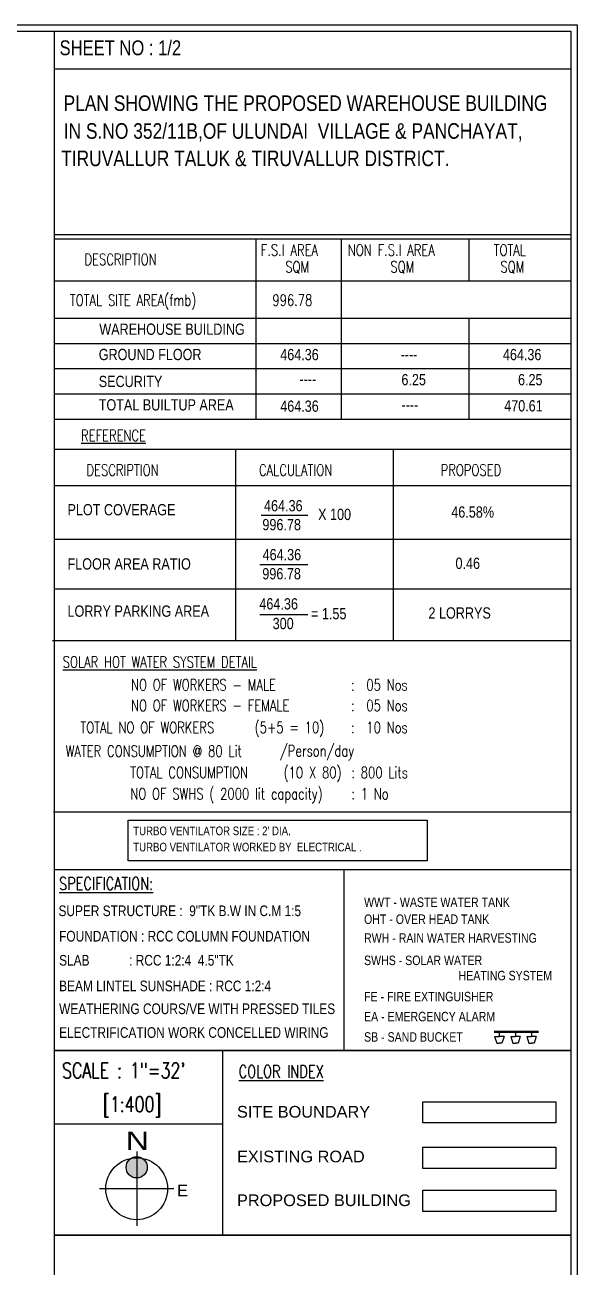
# Model space of a CAD drawing. Header units: metres. Extents: x 574 to 1032, y -195 to -67.
# Drawn here: x 911.5 to 942.5, y -145.9 to -76.5 of the extents above; entities that cross this region are included whole.
import ezdxf
from ezdxf.enums import TextEntityAlignment as Align

# ---------------------------------------------------------------- set-up
doc = ezdxf.new("R2010")
doc.units = ezdxf.units.M
doc.header["$LTSCALE"] = 20
doc.header["$MEASUREMENT"] = 0
for name, color, linetype in [('del', 6, 'Continuous'), ('L4', 7, 'Continuous'), ('topo text', 6, 'Continuous'), ('txt', 2, 'Continuous')]:
    doc.layers.add(name, color=color, linetype=linetype)
doc.styles.add('1', font='arial.ttf')
doc.styles.add('ROMANT', font='romant__.ttf')
doc.styles.add('style2', font='arial.ttf')

msp = doc.modelspace()

# ---------------------------------------------------------------- hatches: boundary and pattern name
at = {"layer": 'L4', "linetype": 'Continuous'}
for points in [[(917.81054, -139.75044, 0.41421356), (917.21946, -140.34151, 0.41421356), (917.81054, -140.93259)], [(918.40161, -140.34151, 0.41421356), (917.81054, -139.75044), (917.81054, -140.93259, 0.41421356)]]:
    msp.add_hatch(color=256, dxfattribs=at).paths.add_polyline_path(points)

# ---------------------------------------------------------------- linework, layer by layer
for p, q in [((913.20542, -195.09545), (913.20542, -76.81169)), ((942.10938, -78.93214, 1.47072), (913.20542, -78.93214, 1.47072)), ((942.10938, -88.20796, 1.47072), (913.20542, -88.20796, 1.47072)), ((942.10938, -88.4496, 1.47072), (913.20542, -88.4496, 1.47072)), ((942.10938, -88.4496, 1.47072), (913.21709, -88.4496, 1.47072)), ((942.10938, -88.4496, 1.47072), (913.21709, -88.4496, 1.47072)), ((942.10938, -88.4496, 1.47072), (913.21709, -88.4496, 1.47072)), ((942.10938, -88.4496, 1.47072), (913.25966, -88.4496, 1.47072)), ((942.10938, -88.4496, 1.47072), (913.25966, -88.4496, 1.47072)), ((942.10938, -88.4496, 1.47072), (913.25966, -88.4496, 1.47072))]:
    msp.add_line(p, q)
at = {"layer": 'del', "ltscale": 2}
for p, q in [((937.82149, -132.7244), (940.30167, -132.7244)), ((937.82149, -132.77655), (940.30167, -132.77655)), ((937.84358, -133.02239), (937.95637, -133.40412)), ((937.84358, -133.02239), (938.10493, -133.02239)), ((938.10493, -132.7244), (938.10493, -132.98647)), ((938.10493, -133.02239), (938.10493, -132.98647)), ((938.36628, -133.02239), (938.10493, -133.02239)), ((938.36628, -133.02239), (938.25349, -133.40412)), ((938.74246, -133.02239), (939.00381, -133.02239)), ((938.74246, -133.02239), (938.85525, -133.40412)), ((939.00381, -132.7244), (939.00381, -132.98647)), ((939.00381, -133.02239), (939.00381, -132.98647)), ((939.26516, -133.02239), (939.00381, -133.02239)), ((939.26516, -133.02239), (939.15237, -133.40412)), ((939.64134, -133.02239), (939.75412, -133.40412)), ((939.64134, -133.02239), (939.90268, -133.02239)), ((939.90268, -132.7244), (939.90268, -132.98647)), ((939.90268, -133.02239), (939.90268, -132.98647)), ((940.16403, -133.02239), (939.90268, -133.02239)), ((940.16403, -133.02239), (940.05124, -133.40412)), ((937.95637, -133.40412), (938.10493, -133.40412)), ((938.25349, -133.40412), (938.10493, -133.40412)), ((938.85525, -133.40412), (939.00381, -133.40412)), ((939.15237, -133.40412), (939.00381, -133.40412)), ((939.75412, -133.40412), (939.90268, -133.40412)), ((940.05124, -133.40412), (939.90268, -133.40412))]:
    msp.add_line(p, q, dxfattribs=at)
at = {"layer": 'L4', "linetype": 'Continuous'}
for p, q in [((917.81054, -139.46401), (917.81054, -143.61337)), ((919.88522, -141.53869), (915.73586, -141.53869))]:
    msp.add_line(p, q, dxfattribs=at)
at = {"layer": 'L4', "ltscale": 1.5}
for points in [[(774.47031, -76.45965), (942.46142, -76.45965), (942.46142, -195.44748), (774.47031, -195.44748)], [(774.82235, -76.81169), (942.10938, -76.81169), (942.10938, -195.09545), (774.82235, -195.09545)]]:
    msp.add_lwpolyline(points, close=True, dxfattribs=at)
at = {"layer": 'L4', "linetype": 'Continuous'}
for centre, radius in [((917.81054, -141.53869), 1.7289), ((917.81054, -140.34151), 0.59108)]:
    msp.add_circle(centre, radius, dxfattribs=at)
at = {"layer": 'topo text'}
for p, q in [((924.47577, -88.4496, 1.47072), (924.47577, -98.49885, 1.47072)), ((929.24468, -88.4496, 1.47072), (929.24468, -90.76913, 1.47072)), ((936.40139, -88.4496, 1.47072), (936.40139, -90.76913, 1.47072)), ((913.21709, -90.76913, 1.47072), (942.10938, -90.76913, 1.47072)), ((929.24468, -90.76913, 1.47072), (929.24468, -98.49885, 1.47072)), ((913.20534, -92.86581, 1.47072), (942.10938, -92.86581, 1.47072)), ((913.20542, -92.86581, 1.47072), (942.10938, -92.86581, 1.47072)), ((913.20542, -92.86581, 1.47072), (942.10938, -92.86581, 1.47072)), ((913.20542, -92.86581, 1.47072), (942.10938, -92.86581, 1.47072)), ((913.20542, -92.86581, 1.47072), (942.10938, -92.86581, 1.47072)), ((913.24318, -92.86581, 1.47072), (942.10938, -92.86581, 1.47072)), ((913.25966, -92.86581, 1.47072), (942.10938, -92.86581, 1.47072)), ((936.40139, -92.86581, 1.47072), (936.40139, -98.49885, 1.47072)), ((913.20542, -94.27407, 1.47072), (942.10938, -94.27407, 1.47072)), ((913.20542, -94.27407, 1.47072), (942.10938, -94.27407, 1.47072)), ((913.20542, -94.27407, 1.47072), (942.10938, -94.27407, 1.47072)), ((913.20542, -94.27407, 1.47072), (942.10938, -94.27407, 1.47072)), ((913.20542, -94.27407, 1.47072), (942.10938, -94.27407, 1.47072)), ((913.20542, -95.68233, 1.47072), (942.10938, -95.68233, 1.47072)), ((913.20542, -95.68233, 1.47072), (942.10938, -95.68233, 1.47072)), ((913.20542, -95.68233, 1.47072), (942.10938, -95.68233, 1.47072)), ((913.20542, -95.68233, 1.47072), (942.10938, -95.68233, 1.47072)), ((913.20542, -95.68233, 1.47072), (942.10938, -95.68233, 1.47072)), ((913.20542, -97.09059, 1.47072), (942.10938, -97.09059, 1.47072)), ((913.20542, -97.09059, 1.47072), (942.10938, -97.09059, 1.47072)), ((913.20542, -97.09059, 1.47072), (942.10938, -97.09059, 1.47072)), ((913.20542, -97.09059, 1.47072), (942.10938, -97.09059, 1.47072)), ((913.20542, -97.09059, 1.47072), (942.10938, -97.09059, 1.47072)), ((913.20542, -98.49885, 1.47072), (942.10938, -98.49885, 1.47072)), ((913.20542, -98.49885, 1.47072), (942.10938, -98.49885, 1.47072)), ((913.20542, -98.49885, 1.47072), (942.10938, -98.49885, 1.47072)), ((913.20542, -98.49885, 1.47072), (942.10938, -98.49885, 1.47072)), ((913.20542, -98.49885, 1.47072), (942.10938, -98.49885, 1.47072)), ((942.10934, -100.20098, 1.47072), (913.18699, -100.20098, 1.47072)), ((923.33175, -100.20098, 1.47072), (923.33175, -110.88014, 1.47072)), ((932.1706, -100.20098, 1.47072), (932.1706, -110.88014, 1.47072)), ((942.10934, -102.23619, 1.47072), (913.18699, -102.23619, 1.47072)), ((913.18699, -105.21028, 1.47072), (942.10934, -105.21028, 1.47072)), ((913.18699, -108.00133, 1.47072), (942.10934, -108.00133, 1.47072)), ((913.18699, -108.00133, 1.47072), (942.10934, -108.00133, 1.47072)), ((913.18699, -108.00133, 1.47072), (942.10934, -108.00133, 1.47072)), ((913.18699, -108.00133, 1.47072), (942.10934, -108.00133, 1.47072)), ((913.09978, -110.88014, 1.47072), (942.07428, -110.88014, 1.47072)), ((913.18699, -110.88014, 1.47072), (942.10934, -110.88014, 1.47072)), ((913.18699, -110.88014, 1.47072), (942.10934, -110.88014, 1.47072)), ((913.18699, -110.88014, 1.47072), (942.10934, -110.88014, 1.47072)), ((913.18699, -110.88014, 1.47072), (942.10934, -110.88014, 1.47072)), ((913.18699, -110.88014, 1.47072), (942.10934, -110.88014, 1.47072)), ((913.18699, -110.88014, 1.47072), (942.10934, -110.88014, 1.47072)), ((913.18699, -110.88014, 1.47072), (942.10934, -110.88014, 1.47072)), ((913.18699, -110.88014, 1.47072), (942.10934, -110.88014, 1.47072)), ((913.14859, -120.46831, 1.47072), (942.07428, -120.46831, 1.47072)), ((913.22456, -120.46831), (942.07428, -120.46831)), ((913.22456, -120.46831), (942.07428, -120.46831)), ((913.22456, -120.46831), (942.07428, -120.46831)), ((913.22456, -123.69249), (942.07428, -123.69249)), ((929.41842, -133.80086), (929.41842, -123.69249)), ((942.0785, -133.80086), (913.20542, -133.80086)), ((913.22456, -133.80086), (942.10938, -133.80086)), ((942.05517, -133.80086), (913.22456, -133.80086)), ((913.22456, -133.80086), (942.07428, -133.80086)), ((942.07428, -133.80086), (913.24367, -133.80086)), ((922.60558, -133.80086), (922.60558, -144.13712)), ((922.60558, -137.93298), (913.20542, -137.93298)), ((942.0785, -144.13712), (913.20542, -144.13712)), ((913.20542, -144.13712), (942.10938, -144.13712)), ((913.22456, -144.13712), (942.15195, -144.13712))]:
    msp.add_line(p, q, dxfattribs=at)
at = {"layer": 'txt', "color": 4}
for p, q in [((924.78133, -103.87515, 1.47072), (927.37967, -103.87515, 1.47072)), ((924.70014, -106.62841, 1.47072), (927.3871, -106.62841, 1.47072)), ((924.70014, -109.42436, 1.47072), (927.3871, -109.42436, 1.47072))]:
    msp.add_line(p, q, dxfattribs=at)
at = {"layer": 'txt', "color": 7, "elevation": 1.47072}
msp.add_lwpolyline([(917.33788, -120.92237), (934.07241, -120.92237), (934.07241, -123.21182), (917.33788, -123.21182)], close=True, dxfattribs=at)
at = {"layer": 'txt', "color": 7}
for points in [[(933.82347, -136.6707), (941.25861, -136.6707), (941.25861, -137.86058), (933.82347, -137.86058)], [(933.82347, -139.21436), (941.25861, -139.21436), (941.25861, -140.40425), (933.82347, -140.40425)], [(933.82347, -141.61328), (941.25861, -141.61328), (941.25861, -142.80317), (933.82347, -142.80317)]]:
    msp.add_lwpolyline(points, close=True, dxfattribs=at)

# ---------------------------------------------------------------- texts
at = {"layer": 'L4', "linetype": 'Continuous', "style": '1', "width": 1.246093}
msp.add_text('N', height=1.02664, rotation=180, dxfattribs=at).set_placement((918.49503, -138.34131), (917.20439, -138.34131), align=Align.FIT)
at = {"layer": 'txt', "color": 7}
for s, height, style, width, p in [('SHEET NO : 1/2', 0.8303358, 'style2', 0.8, (913.49215, -78.15798, 1.47072)), ('F.S.I AREA', 0.631062, 'ROMANT', 0.75, (924.75255, -89.36864, 1.47072)), ('NON F.S.I AREA', 0.6310622, 'ROMANT', 0.75, (929.62762, -89.36864, 1.47072)), ('TOTAL', 0.631062, 'ROMANT', 0.75, (937.79102, -89.36864, 1.47072)), ('DESCRIPTION', 0.6310622, 'ROMANT', 0.75, (914.8904, -89.88909, 1.47072)), ('SQM', 0.631062, 'ROMANT', 0.75, (926.12586, -90.30583, 1.47072)), ('SQM', 0.631062, 'ROMANT', 0.75, (932.01017, -90.30583, 1.47072)), ('SQM', 0.631062, 'ROMANT', 0.75, (938.16948, -90.30583, 1.47072)), ('TOTAL SITE AREA(fmb)', 0.6310622, 'ROMANT', 0.75, (914.07084, -92.16901, 1.47072)), ('996.78', 0.631062, 'ROMANT', 0.75, (925.40606, -92.16901, 1.47072)), ('%%uREFERENCE', 0.6310622, 'ROMANT', 0.75, (914.70005, -99.7296, 1.47072)), ('DESCRIPTION', 0.6310622, 'ROMANT', 0.75, (915.00053, -101.66917, 1.47072)), ('CALCULATION', 0.6310622, 'ROMANT', 0.75, (924.65372, -101.66917, 1.47072)), ('PROPOSED', 0.631062, 'ROMANT', 0.75, (934.82034, -101.66917, 1.47072)), ('%%uSOLAR HOT WATER SYSTEM DETAIL', 0.6310622, 'ROMANT', 0.75, (913.67021, -112.40129)), ('NO OF WORKERS - MALE', 0.6310622, 'ROMANT', 0.75, (917.49353, -113.68169, -0.06803)), (':  05 Nos', 0.631062, 'ROMANT', 0.75, (929.81024, -113.68169, -0.06803)), ('NO OF WORKERS - FEMALE', 0.6310622, 'ROMANT', 0.75, (917.49353, -114.83133, -0.06803)), (':  05 Nos', 0.631062, 'ROMANT', 0.75, (929.81024, -114.83133, -0.06803)), ('TOTAL NO OF WORKERS', 0.6310622, 'ROMANT', 0.75, (914.66091, -116.06129, -0.06803)), ('(5+5 = 10)', 0.631062, 'ROMANT', 0.75, (924.41137, -116.06129, -0.06803)), (':  10 Nos', 0.631062, 'ROMANT', 0.75, (929.81024, -116.06129, -0.06803)), ('/Person/day', 0.6310622, 'ROMANT', 0.75, (925.8176, -117.36626, -0.06803)), ('WATER CONSUMPTION @ 80 Lit', 0.6310622, 'ROMANT', 0.75, (913.83732, -117.38778, -0.06803)), ('TOTAL CONSUMPTION ', 0.6310622, 'ROMANT', 0.75, (917.45194, -118.58228, -0.06803)), ('(10 X 80)', 0.631062, 'ROMANT', 0.75, (926.02904, -118.58228, -0.06803)), (': 800 Lits', 0.631062, 'ROMANT', 0.75, (929.82233, -118.58228, -0.06803)), ('NO OF SWHS ( 2000 lit capacity)', 0.6310622, 'ROMANT', 0.75, (917.45194, -119.76934, -0.06803)), (': 1 No', 0.631062, 'ROMANT', 0.75, (929.82301, -119.76934, -0.06803)), ("TURBO VENTILATOR SIZE : 2' DIA. ", 0.4821347, 'style2', 0.8, (917.61713, -121.76809, 1.47072)), ('TURBO VENTILATOR WORKED BY  ELECTRICAL .', 0.4821347, 'style2', 0.8, (917.61713, -122.67503, 1.47072)), ('%%uSPECIFICATION:', 0.7065359, 'ROMANT', 0.75, (913.46466, -124.82911)), ('SUPER STRUCTURE :  9"TK B.W IN C.M 1:5', 0.595228, 'style2', 0.8, (913.43371, -126.29491)), ('WWT - WASTE WATER TANK', 0.5299019, 'style2', 0.8, (930.5344, -125.78351)), ('OHT - OVER HEAD TANK', 0.5299019, 'style2', 0.8, (930.5344, -126.73097)), ('FOUNDATION : RCC COLUMN FOUNDATION', 0.595228, 'style2', 0.8, (913.46925, -127.71467)), ('RWH - RAIN WATER HARVESTING', 0.5299019, 'style2', 0.8, (930.5344, -127.78109)), ('SLAB            : RCC 1:2:4  4.5"TK ', 0.595228, 'style2', 0.8, (913.46925, -129.06142)), ('SWHS - SOLAR WATER ', 0.5299019, 'style2', 0.8, (930.5344, -129.03275)), ('BEAM LINTEL SUNSHADE : RCC 1:2:4', 0.595228, 'style2', 0.8, (913.46925, -130.49532)), ('HEATING SYSTEM', 0.5299019, 'style2', 0.8, (935.82652, -129.88459)), ('FE - FIRE EXTINGUISHER ', 0.5299019, 'style2', 0.8, (930.5344, -131.05837)), ('WEATHERING COURS/VE WITH PRESSED TILES', 0.595228, 'style2', 0.8, (913.46925, -131.77268)), ('EA - EMERGENCY ALARM', 0.5299019, 'style2', 0.8, (930.5344, -132.17712)), ('ELECTRIFICATION WORK CONCELLED WIRING ', 0.595228, 'style2', 0.8, (913.46925, -133.09992)), ('SB - SAND BUCKET', 0.5299019, 'style2', 0.8, (930.5344, -133.3165)), ('SCALE : 1"=32\'  ', 0.8617404, 'ROMANT', 0.75, (913.63582, -135.35739)), ('%%UCOLOR INDEX', 0.7075765, 'ROMANT', 0.75, (923.51903, -135.34098)), ('[1:400]', 0.86174, 'ROMANT', 0.75, (915.92281, -137.24525))]:
    msp.add_text(s, height=height, dxfattribs=dict(at, style=style, width=width)).set_placement(p)
at = {"layer": 'txt', "style": 'style2', "width": 0.8}
for s, p in [('PLAN SHOWING THE PROPOSED WAREHOUSE BUILDING ', (913.71679, -81.27399)), ('IN S.NO 352/11B,OF ULUNDAI  VILLAGE & PANCHAYAT,', (913.72507, -82.82907)), ('TIRUVALLUR TALUK & TIRUVALLUR DISTRICT.  ', (913.58247, -84.36138))]:
    msp.add_text(s, height=0.8705542, dxfattribs=at).set_placement(p)
at = {"layer": 'txt', "color": 4, "style": 'style2', "width": 0.8}
for s, height, p in [('WAREHOUSE BUILDING', 0.6301323, (915.71926, -93.79191, 1.47072)), ('GROUND FLOOR ', 0.6301323, (915.68684, -95.20651, 1.47072)), ('464.36', 0.630132, (925.84477, -95.21201, 1.47072)), ('----', 0.630132, (932.58011, -95.19627, 1.47072)), ('464.36', 0.630132, (938.30609, -95.21201, 1.47072)), ('SECURITY', 0.630132, (915.68684, -96.71269, 1.47072)), ('----', 0.630132, (926.91948, -96.57655, 1.47072)), ('6.25', 0.630132, (932.62664, -96.61261, 1.47072)), ('6.25', 0.630132, (939.15087, -96.61261, 1.47072)), ('TOTAL BUILTUP AREA', 0.6301323, (915.68684, -98.02303, 1.47072)), ('464.36', 0.630132, (925.84477, -98.09548, 1.47072)), ('----', 0.630132, (932.62664, -98.02087, 1.47072)), ('470.61', 0.630132, (938.378, -98.07658, 1.47072)), ('PLOT COVERAGE', 0.6317188, (913.93787, -103.88768, 1.47072)), ('464.36', 0.631719, (924.93535, -103.66048, 1.47072)), ('46.58%%% ', 0.631719, (935.41511, -104.01365, 1.47072)), ('996.78', 0.631719, (924.84499, -104.71977, 1.47072)), ('X 100', 0.631719, (927.96242, -104.14827, 1.47072)), ('FLOOR AREA RATIO', 0.6317188, (913.93787, -106.9173, 1.47072)), ('464.36', 0.631719, (924.85598, -106.39832, 1.47072)), ('0.46', 0.631719, (935.65203, -106.88193, 1.47072)), ('996.78', 0.631719, (924.84078, -107.46553, 1.47072)), ('LORRY PARKING AREA', 0.6317188, (913.93787, -109.55637, 1.47072)), ('464.36', 0.631719, (924.67553, -109.15062, 1.47072)), ('2 LORRYS', 0.631719, (934.13809, -109.65952, 1.47072)), ('300', 0.631719, (925.41892, -110.24856, 1.47072)), ('= 1.55', 0.631719, (927.5679, -109.69766, 1.47072))]:
    msp.add_text(s, height=height, dxfattribs=at).set_placement(p)
at = {"layer": 'txt', "color": 7, "style": 'style2'}
for s, p in [('SITE BOUNDARY ', (923.42358, -137.56067)), ('EXISTING ROAD', (923.42358, -140.06136)), ('PROPOSED BUILDING', (923.42358, -142.50784))]:
    msp.add_text(s, height=0.6531476, dxfattribs=at).set_placement(p)
at = {"layer": 'txt', "style": 'style2'}
msp.add_text('E', height=0.65315, dxfattribs=at).set_placement((920.06558, -141.96668, -3.7865))

doc.saveas('drawing.dxf')
